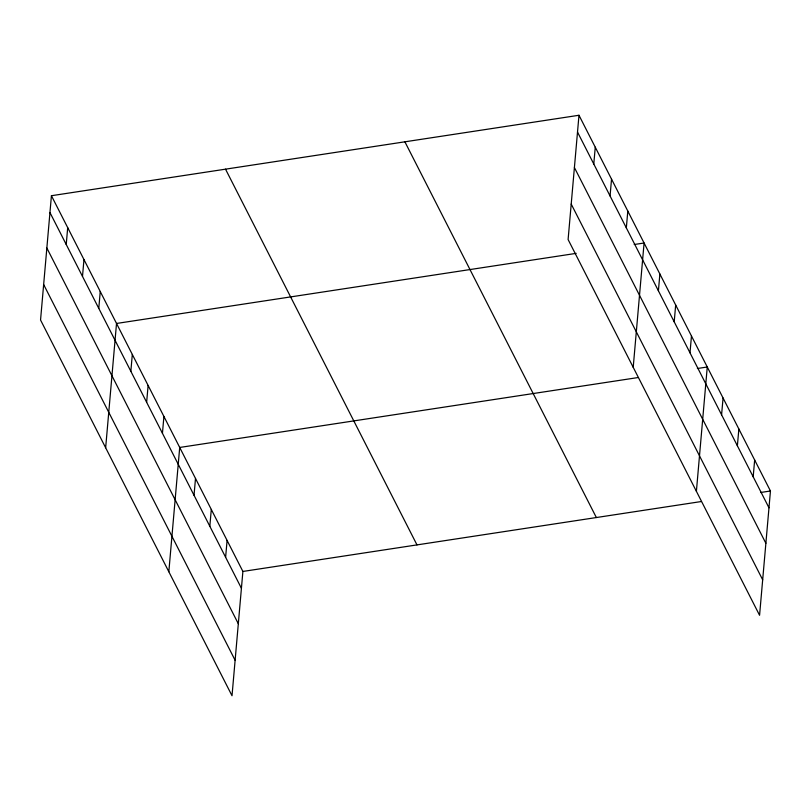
<?xml version="1.0" encoding="UTF-8"?>
<svg xmlns="http://www.w3.org/2000/svg" width="811" height="811" viewBox="0 0 811 811"><rect width="100%" height="100%" fill="white"/><g stroke="black" fill="none" stroke-linecap="round" stroke-linejoin="round"><path stroke-width="1.22" d="M51.428 195.715L40.55 320.01L232.017 695.737L242.894 571.451L51.428 195.715L578.983 115.263L770.45 490.99L759.572 615.285L568.105 239.549L578.983 115.263M66.228 244.476L67.698 227.658M82.499 276.409L83.969 259.591M98.78 308.352L100.25 291.524M105.653 447.753L116.52 323.467L576.175 253.367M130.845 371.286L132.315 354.468M146.639 402.286L148.119 385.458M162.443 433.277L163.913 416.459M168.83 571.745L179.707 447.459L638.125 377.541M194.032 495.278L195.502 478.449M209.826 526.268L211.296 509.45M225.62 557.269L227.09 540.45M593.784 164.025L595.264 147.196M610.065 195.958L611.535 179.14M626.335 227.891L627.805 211.073M633.209 367.302L644.086 243.006L634.202 244.516M658.41 290.825L659.88 274.006M674.205 321.825L675.675 305.007M689.999 352.826L691.469 335.997M696.396 491.294L707.263 366.998L697.389 368.508M721.587 414.816L723.067 397.998M737.381 445.817L738.862 428.999M753.186 476.817L754.656 459.989M242.894 571.451L701.302 501.533M760.576 492.5L770.45 490.99M577.513 132.081L768.98 507.808M574.411 167.553L765.878 543.279M571.218 204.088L762.675 579.814M404.892 141.813L596.359 517.54M225.519 169.164L416.986 544.901M49.947 212.543L241.414 588.269M46.845 248.004L238.312 623.73M43.652 284.549L235.119 660.276"/></g></svg>
